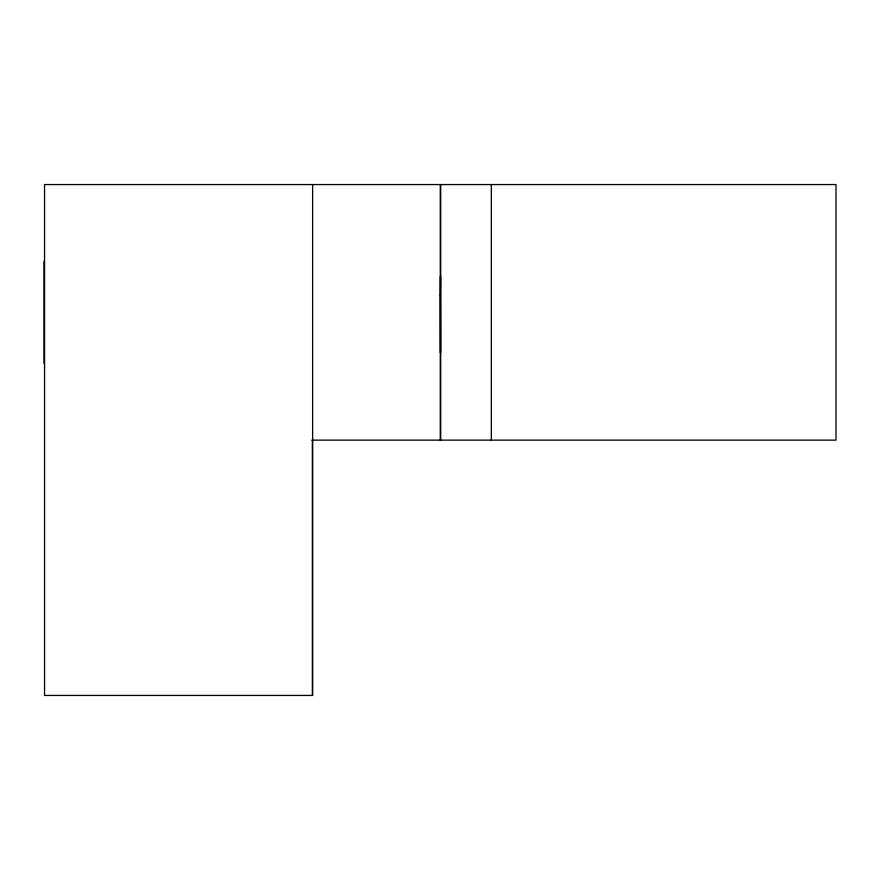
<?xml version="1.0" encoding="UTF-8"?>
<svg xmlns="http://www.w3.org/2000/svg" width="880" height="880" viewBox="0 0 880 880"><rect width="100%" height="100%" fill="white"/><g stroke="black" fill="none" stroke-linecap="round" stroke-linejoin="round"><path stroke-width="1.32" d="M311.905 440.132L836 440.132L836 184.558L44.55 184.558L44.55 695.442L312.62 695.442L312.62 184.558M491.337 184.558L491.337 440.132M440.704 184.558L440.704 440.132M440.275 184.558L440.275 440.132M312.411 440L312.411 695.442M44 261.151L44 363.275M440.396 295.515L440.495 352.957L440.495 276.375L440.396 295.515"/></g></svg>
